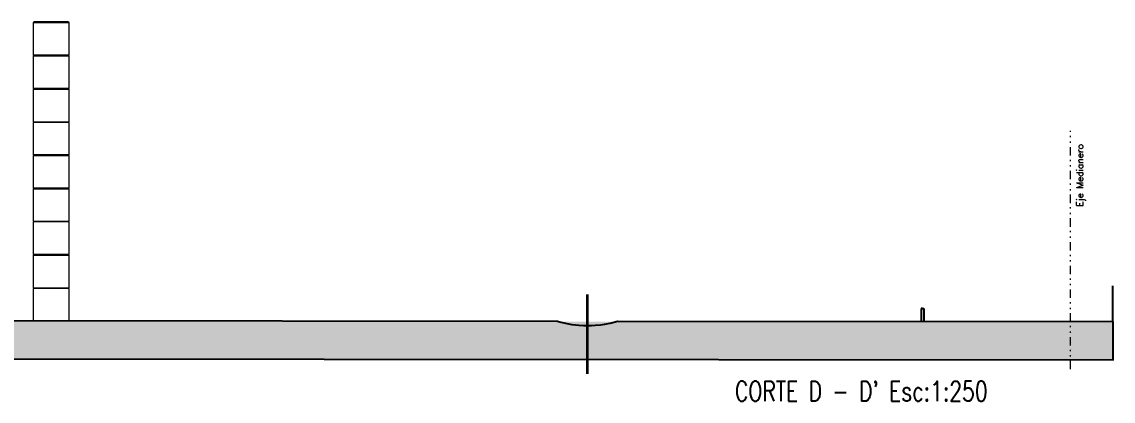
# Model space of a CAD drawing. Header units: millimetres. Extents: x 2828 to 3406, y 849 to 1266.
# Drawn here: x 2987.2 to 3069.4, y 848.8 to 877.3 of the extents above; entities that cross this region are included whole.
import ezdxf

# ---------------------------------------------------------------- set-up
doc = ezdxf.new("R2010")
doc.units = ezdxf.units.MM
doc.linetypes.add('DASHED2', pattern=[0.375, 0.25, -0.125])
doc.linetypes.add('DIVIDE2', pattern=[15.875, 6.35, -3.175, 0, -3.175, 0, -3.175])
for name, color, linetype, lineweight in [('0.10', 161, 'Continuous', 9), ('0.30', 1, 'Continuous', 25), ('gral texto', 70, 'Continuous', 5), ('hatch color', 26, 'Continuous', 13), ('LM', 3, 'DIVIDE2', 9)]:
    doc.layers.add(name, color=color, linetype=linetype, lineweight=lineweight)
doc.layers.add('Niveles Finales', color=7, linetype='Continuous')
doc.styles.add('1.500', font='technic_.ttf', dxfattribs={"height": 1.5})
doc.styles.add('100', font='romans.shx', dxfattribs={"width": 0.75, "height": 0.2})

msp = doc.modelspace()

# ---------------------------------------------------------------- hatches: boundary and pattern name
at = {"layer": 'hatch color', "true_color": 0x696969}
h = msp.add_hatch(dxfattribs=at)
h.set_pattern_fill('EARTH', color=251, scale=0.07, angle=315, style=0)
h.set_pattern_definition([(45, (2726.93052, 1345.22013), (9e-16, 0.62861793), [0.4445, -0.4445]), (45, (2726.81266, 1345.338), (9e-16, 0.62861793), [0.4445, -0.4445]), (45, (2726.6948, 1345.45586), (9e-16, 0.62861793), [0.4445, -0.4445]), (135, (2726.6948, 1345.53444), (-0.62861793, 9e-16), [0.4445, -0.4445]), (135, (2726.81266, 1345.6523), (-0.62861793, 9e-16), [0.4445, -0.4445]), (135, (2726.93052, 1345.77017), (-0.62861793, 9e-16), [0.4445, -0.4445])])
h.paths.add_polyline_path([(2891.05, 854.792), (2891.05, 852.046), (3069.445, 851.905), (3069.445, 854.756)])

# ---------------------------------------------------------------- linework, layer by layer
at = {"layer": '0.10', "color": 251, "true_color": 0x696969}
msp.add_line((2988.909, 859.822), (2988.909, 859.772), dxfattribs=at)
at = {"layer": '0.10'}
for points in [[(2988.071, 874.84), (2990.771, 874.84), (2990.771, 877.29), (2988.071, 877.29)], [(2988.121, 877.29), (2990.721, 877.29), (2990.721, 877.34), (2988.121, 877.34)], [(2988.071, 872.322), (2990.771, 872.322), (2990.771, 874.772), (2988.071, 874.772)], [(2988.121, 874.772), (2990.721, 874.772), (2990.721, 874.822), (2988.121, 874.822)], [(2988.071, 869.822), (2990.771, 869.822), (2990.771, 872.272), (2988.071, 872.272)], [(2988.121, 872.272), (2990.721, 872.272), (2990.721, 872.322), (2988.121, 872.322)], [(2988.071, 867.322), (2990.771, 867.322), (2990.771, 869.772), (2988.071, 869.772)], [(2988.071, 864.822), (2990.771, 864.822), (2990.771, 867.272), (2988.071, 867.272)], [(2988.121, 867.272), (2990.721, 867.272), (2990.721, 867.322), (2988.121, 867.322)], [(2988.071, 862.322), (2990.771, 862.322), (2990.771, 864.772), (2988.071, 864.772)], [(2988.121, 864.772), (2990.721, 864.772), (2990.721, 864.822), (2988.121, 864.822)], [(2988.071, 859.822), (2990.771, 859.822), (2990.771, 862.272), (2988.071, 862.272)], [(2988.071, 857.322), (2990.771, 857.322), (2990.771, 859.772), (2988.071, 859.772)], [(2988.121, 859.772), (2990.721, 859.772), (2990.721, 859.822), (2988.121, 859.822)], [(2988.071, 854.822), (2990.771, 854.822), (2990.771, 857.272), (2988.071, 857.272)]]:
    msp.add_lwpolyline(points, close=True, dxfattribs=at)
at = {"layer": '0.30'}
for p, q in [((3069.423, 854.759), (3069.423, 857.469)), ((3069.423, 854.759), (3069.423, 857.469)), ((3055.072, 855.76), (3054.972, 855.76)), ((3054.972, 855.76), (3054.972, 854.76)), ((3055.072, 855.76), (3055.172, 855.76)), ((3055.172, 855.76), (3055.172, 854.76)), ((3027.754, 854.733), (3027.571, 854.787)), ((3028.079, 854.649), (3027.754, 854.733)), ((3028.43, 854.575), (3028.079, 854.649)), ((3028.683, 854.532), (3028.43, 854.575)), ((3029.184, 854.473), (3028.683, 854.532)), ((3029.535, 854.451), (3029.184, 854.473)), ((3029.831, 854.446), (3029.535, 854.451)), ((3030.127, 854.451), (3029.831, 854.446)), ((3030.399, 854.467), (3030.127, 854.451)), ((3030.804, 854.508), (3030.399, 854.467)), ((3031.119, 854.554), (3030.804, 854.508)), ((3031.632, 854.66), (3031.119, 854.554)), ((3032.092, 854.787), (3031.632, 854.66))]:
    msp.add_line(p, q, dxfattribs=at)
for points in [[(2891.05, 854.897), (2891.05, 852.046), (3069.445, 851.905), (3069.445, 854.756), (3032.092, 854.787)], [(3027.571, 854.788), (2986.102, 854.823)]]:
    msp.add_lwpolyline(points, dxfattribs=at)
at = {"layer": 'LM', "ltscale": 0.1}
msp.add_line((3066.238, 851.188), (3066.238, 869.126), dxfattribs=at)
at = {"layer": 'Niveles Finales', "color": 251, "linetype": 'DASHED2', "true_color": 0x4f4f4f, "const_width": 0.2}
msp.add_lwpolyline([(3029.831, 856.828), (3029.831, 850.834)], dxfattribs=at)

# ---------------------------------------------------------------- texts
at = {"layer": 'gral texto', "insert": (3066.69, 863.431), "char_height": 0.5, "attachment_point": 1, "rotation": 90, "style": '1.500'}
msp.add_mtext_dynamic_manual_height_columns('{\\Fromans|c0;Eje Medianero}', width=53.27532, gutter_width=10, heights=[0], dxfattribs=at)
at = {"layer": 'gral texto', "insert": (3040.939, 850.282), "char_height": 1.5, "attachment_point": 1, "style": '100'}
msp.add_mtext_dynamic_manual_height_columns("CORTE D - D' Esc:1:250", width=27.3651, gutter_width=12.5, heights=[0], dxfattribs=at)

doc.saveas('drawing.dxf')
